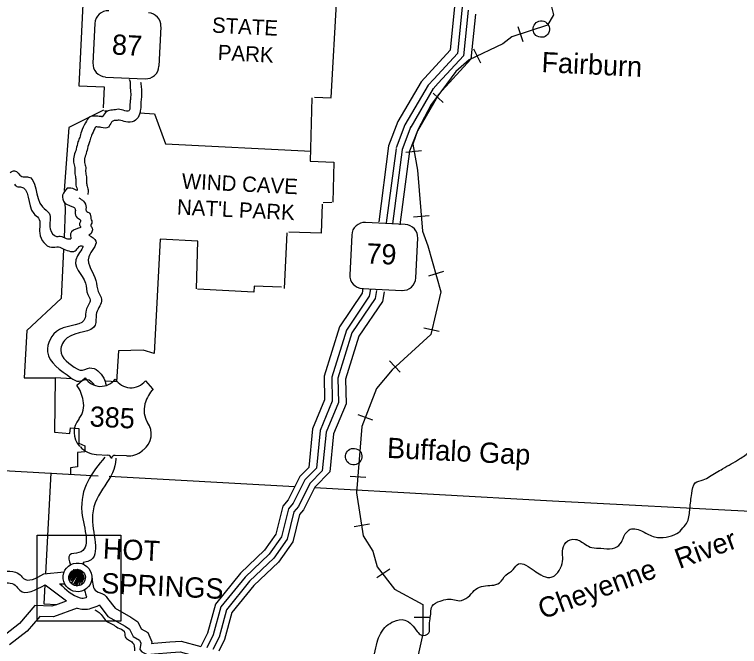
# Model space of a CAD drawing. Extents: x -180379 to 2689081, y 14222585 to 16907136.
# Drawn here: x 441145 to 559514, y 15796024 to 15899288 of the extents above; entities that cross this region are included whole.
import ezdxf

# ---------------------------------------------------------------- set-up
doc = ezdxf.new("R2010")
doc.units = 0
for name, color, linetype in [('L11', 7, 'Continuous'), ('L15', 7, 'Continuous'), ('L2', 7, 'Continuous'), ('L3', 7, 'Continuous'), ('L4', 7, 'Continuous'), ('L5', 7, 'Continuous'), ('L6', 7, 'Continuous'), ('L8', 7, 'Continuous')]:
    doc.layers.add(name, color=color, linetype=linetype)

msp = doc.modelspace()

# ---------------------------------------------------------------- linework, layer by layer
at = {"layer": 'L11'}
for p, q in [((453592, 15928564), (451655, 15887645)), ((495169, 15928251), (492815, 15885712)), ((451655, 15887645), (455802, 15887449)), ((455802, 15887449), (455637, 15884030)), ((489666, 15885645), (489441, 15875303)), ((492835, 15885607), (490105, 15885744)), ((455674, 15883634), (450032, 15880823)), ((455840, 15883548), (456403, 15883521)), ((461529, 15883209), (464008, 15883033)), ((464008, 15883033), (465807, 15878152)), ((450032, 15880823), (449265, 15870529)), ((465807, 15878152), (489585, 15876970)), ((489441, 15875303), (493255, 15875133)), ((493255, 15875133), (493095, 15868648)), ((449347, 15868547), (449436, 15867295)), ((491361, 15868294), (491201, 15863561)), ((492970, 15868587), (491551, 15868542)), ((449436, 15867295), (449238, 15862834)), ((485592, 15863587), (485195, 15854540)), ((491201, 15863561), (485927, 15863708)), ((464937, 15862562), (463968, 15843908)), ((471085, 15862259), (464937, 15862562)), ((470848, 15854462), (471085, 15862259)), ((449153, 15860916), (448788, 15852870)), ((480246, 15853932), (471035, 15854418)), ((480278, 15854912), (480246, 15853932)), ((484738, 15854755), (480278, 15854912)), ((448788, 15852870), (443160, 15847682)), ((443160, 15847682), (442736, 15839929)), ((458135, 15844312), (457784, 15839290)), ((462140, 15844451), (458135, 15844312)), ((463968, 15843908), (462140, 15844451)), ((442736, 15839929), (447803, 15839931)), ((447803, 15839931), (447658, 15831048)), ((450533, 15839773), (447803, 15839931)), ((457784, 15839290), (456034, 15839394)), ((447658, 15831048), (450199, 15830809)), ((450199, 15830809), (450273, 15831767)), ((450273, 15831767), (451669, 15831667)), ((451669, 15831667), (451662, 15829269)), ((451662, 15829269), (452616, 15828820)), ((452616, 15828820), (452625, 15827839)), ((452625, 15827839), (451414, 15827729)), ((451414, 15827729), (451449, 15825393)), ((451449, 15825393), (450280, 15825240)), ((450280, 15825240), (450288, 15824155)), ((447059, 15824402), (446199, 15807895)), ((446095, 15806124), (445933, 15802977)), ((445933, 15802977), (448038, 15802910))]:
    msp.add_line(p, q, dxfattribs=at)
msp.add_spline([(454283, 15802001), (454967, 15801597), (455604, 15800818), (456346, 15800058), (457196, 15799631), (458003, 15799100), (459039, 15798524), (459236, 15797604), (459752, 15797098), (460435, 15796652), (460753, 15795313)], degree=3, dxfattribs=at)
at = {"layer": 'L15'}
for p, q in [((444858, 15814193), (458504, 15814193)), ((444858, 15800177), (444858, 15814193)), ((458504, 15814193), (458504, 15800177)), ((458504, 15800177), (444858, 15800177))]:
    msp.add_line(p, q, dxfattribs=at)
at = {"layer": 'L2'}
for p, q in [((395897, 15827204), (454790, 15823934)), ((456624, 15823850), (486911, 15822145)), ((490140, 15821982), (528971, 15819836)), ((528971, 15819836), (579582, 15817208))]:
    msp.add_line(p, q, dxfattribs=at)
at = {"layer": 'L3'}
for p, q in [((513053, 15901129), (512289, 15893477)), ((514246, 15900492), (513492, 15892941)), ((515200, 15899983), (514454, 15892512)), ((516392, 15899346), (515656, 15891976)), ((454277, 15897831), (453950, 15891350)), ((464745, 15890827), (465071, 15897287)), ((512289, 15893477), (507556, 15888287)), ((513492, 15892941), (509585, 15888729)), ((514454, 15892512), (510326, 15888057)), ((515656, 15891976), (510392, 15886202)), ((456009, 15889074), (462469, 15888769)), ((507556, 15888287), (503753, 15881781)), ((508679, 15887730), (504883, 15881237)), ((509585, 15888729), (508679, 15887730)), ((510326, 15888057), (509479, 15887124)), ((509520, 15887188), (505839, 15880892)), ((510392, 15886202), (506917, 15880259)), ((503753, 15881781), (502225, 15877812)), ((504883, 15881237), (503455, 15877528)), ((505851, 15880968), (504422, 15877256)), ((506917, 15880259), (505642, 15876946)), ((502225, 15877812), (500612, 15865386)), ((503433, 15877407), (501852, 15865225)), ((504422, 15877256), (502843, 15865097)), ((505642, 15876946), (504083, 15864936)), ((504938, 15864981), (498478, 15865308)), ((496202, 15863249), (495876, 15856769)), ((506691, 15856246), (506996, 15862726)), ((498034, 15854597), (497884, 15853735)), ((497934, 15854514), (504415, 15854208)), ((497884, 15853735), (494192, 15848268)), ((499070, 15853257), (495332, 15847721)), ((499265, 15854383), (499070, 15853257)), ((500250, 15854211), (500018, 15852875)), ((501482, 15853997), (501204, 15852398)), ((500018, 15852875), (496243, 15847284)), ((501204, 15852398), (497383, 15846738)), ((494192, 15848268), (491689, 15840183)), ((495332, 15847721), (492943, 15840006)), ((496243, 15847284), (493946, 15839865)), ((497383, 15846738), (495200, 15839688)), ((491689, 15840183), (491765, 15836345)), ((492943, 15840006), (493020, 15836108)), ((493946, 15839865), (494024, 15835919)), ((495200, 15839688), (495279, 15835683)), ((491765, 15836345), (489810, 15831616)), ((493020, 15836108), (491035, 15831309)), ((494024, 15835919), (492016, 15831064)), ((495279, 15835683), (493242, 15830757)), ((489810, 15831616), (489183, 15825281)), ((491035, 15831309), (490426, 15825144)), ((492016, 15831064), (491387, 15824701)), ((493242, 15830757), (492629, 15824563)), ((489183, 15825281), (487751, 15823824)), ((490426, 15825144), (488560, 15823246)), ((487751, 15823824), (485840, 15820004)), ((491387, 15824701), (489380, 15822660)), ((492629, 15824563), (490190, 15822082)), ((488560, 15823246), (486667, 15819461)), ((489380, 15822660), (487505, 15818910)), ((490190, 15822082), (488332, 15818367)), ((484957, 15818953), (483837, 15814382)), ((485840, 15820004), (484957, 15818953)), ((486667, 15819461), (485856, 15818497)), ((487505, 15818910), (486768, 15818034)), ((485856, 15818497), (484747, 15813967)), ((486768, 15818034), (485670, 15813547)), ((488332, 15818367), (487668, 15817577)), ((487668, 15817577), (486580, 15813132)), ((483837, 15814382), (481974, 15811744)), ((484747, 15813967), (482721, 15811098)), ((485670, 15813547), (483478, 15810444)), ((486580, 15813132), (484225, 15809798)), ((481974, 15811744), (478064, 15808026)), ((482721, 15811098), (478787, 15807357)), ((483478, 15810444), (479520, 15806679)), ((484225, 15809798), (480242, 15806011)), ((478064, 15808026), (473947, 15802959)), ((478787, 15807357), (474841, 15802501)), ((479520, 15806679), (475747, 15802037)), ((480242, 15806011), (476641, 15801580)), ((444471, 15802723), (441955, 15799771)), ((447263, 15802606), (444471, 15802723)), ((447913, 15802849), (447263, 15802606)), ((447913, 15802849), (449630, 15803496)), ((473947, 15802959), (472661, 15798198)), ((474841, 15802501), (473606, 15797928)), ((451368, 15802307), (447514, 15800852)), ((475747, 15802037), (474540, 15797566)), ((476641, 15801580), (475444, 15797145)), ((445263, 15800941), (443191, 15798505)), ((447514, 15800852), (445263, 15800941)), ((441955, 15799771), (438904, 15797409)), ((443191, 15798505), (440308, 15796287)), ((472661, 15798198), (471573, 15796042)), ((473606, 15797928), (472529, 15795795)), ((474540, 15797566), (473514, 15795534)), ((475444, 15797145), (474499, 15795273))]:
    msp.add_line(p, q, dxfattribs=at)
for centre, start_param, end_param in [((456420, 15897733), 0.0618368, 1.6326309), ((462895, 15897416), 4.7742295, 6.3450236), ((456103, 15891257), 1.6326311, 3.2034296), ((462578, 15890940), 3.2034312, 4.7742297), ((498357, 15863151), 0.0618368, 1.6326309), ((504832, 15862834), 4.7742295, 6.3450236), ((498040, 15856675), 1.6326311, 3.2034296), ((504515, 15856358), 3.2034312, 4.7742297)]:
    msp.add_ellipse(centre, major_axis=(239, 2148), ratio=0.9999133, start_param=start_param, end_param=end_param, dxfattribs=at)
for points in [[(459883, 15888651), (459903, 15888609), (460054, 15887273), (460123, 15886041), (460030, 15885208), (459975, 15884062), (459886, 15883625), (459823, 15883563), (459426, 15883505), (458345, 15883789), (457385, 15883697), (456424, 15883520), (455665, 15882841), (455474, 15882593), (455328, 15882595), (454579, 15882667), (453472, 15882576), (452731, 15881583), (452068, 15880152), (451786, 15879196), (451506, 15878490), (451221, 15877305), (450875, 15876225), (450779, 15875162), (450978, 15874284), (450989, 15873470), (451125, 15872614), (451159, 15871925), (451233, 15871173), (451372, 15870525), (450998, 15870696), (449770, 15870899)], [(461713, 15888254), (461829, 15887439), (461874, 15885979), (461780, 15885062), (461723, 15883791), (461461, 15882751), (460658, 15881843), (459302, 15881755), (458220, 15881997), (457636, 15881963), (457218, 15881884), (456986, 15881699), (456476, 15880871), (455287, 15880823), (454579, 15880915), (454391, 15880896), (454243, 15880668), (453729, 15879528), (453427, 15878655), (453210, 15877990), (452926, 15876847), (452623, 15875891), (452553, 15875287), (452752, 15874492), (452763, 15873637), (452878, 15872780), (452912, 15872050), (452967, 15871424), (453145, 15870629), (453116, 15869878)], [(449770, 15870899), (449007, 15869782), (449305, 15868527), (450258, 15868036), (450777, 15867821), (450984, 15867652), (451064, 15867442), (451056, 15866754), (451568, 15865934), (451879, 15865764), (451919, 15865596), (451917, 15865450), (451745, 15865015), (451906, 15864512), (451592, 15864370), (450309, 15863468), (450362, 15862633)], [(451650, 15869354), (452414, 15868761), (452841, 15867775), (452835, 15867254), (452855, 15867212), (453393, 15866851), (453633, 15865930), (453749, 15865199), (453621, 15864909), (453823, 15864385), (453414, 15863305), (453267, 15863224)]]:
    msp.add_spline(points, degree=3, dxfattribs=at)
at = {"layer": 'L4'}
for p, q in [((451314, 15838739), (452704, 15839911)), ((463713, 15838134), (462561, 15839441)), ((452369, 15836204), (452369, 15836204)), ((462454, 15835626), (462456, 15835793)), ((451645, 15833168), (451708, 15833230)), ((462877, 15832619), (462877, 15832619)), ((451926, 15828682), (451760, 15828746)), ((454496, 15827401), (456392, 15827295)), ((459456, 15827155), (457559, 15827239)), ((462010, 15828042), (462178, 15828144)), ((452372, 15809740), (452390, 15809490)), ((445907, 15807878), (449247, 15808234)), ((452827, 15804042), (452932, 15804103))]:
    msp.add_line(p, q, dxfattribs=at)
for points in [[(456344, 15803880), (457571, 15802262), (460156, 15800833), (461268, 15800043), (461841, 15798911), (462939, 15798289), (463579, 15796802), (463536, 15796536), (463868, 15796561), (466517, 15796794), (468350, 15796898), (471573, 15796042)], [(454949, 15802822), (456400, 15800909), (459223, 15799348), (459901, 15798866), (460518, 15797647), (461564, 15797056), (461769, 15796579), (461598, 15795528), (461910, 15795156), (462799, 15794724), (464010, 15794815), (466644, 15795047), (468171, 15795134), (470773, 15794442)]]:
    msp.add_lwpolyline(points, dxfattribs=at)
for centre, major_axis, start_param, end_param in [((455204, 15841532), (332, 2982), 2.2554505, 4.1774494), ((460161, 15841290), (332, 2982), 2.2294213, 4.157353), ((446407, 15835220), (667, 5998), 4.9887109, 5.4445898), ((468299, 15834148), (667, 5998), 0.9622687, 1.4046002), ((448806, 15835429), (402, 3617), 4.1822935, 5.0344785), ((465932, 15834591), (402, 3617), 1.4013456, 2.2467098), ((454124, 15831041), (360, 3239), 0.961793, 2.4510584), ((460210, 15830743), (360, 3239), 3.907477, 5.4425607), ((454700, 15831120), (412, 3706), 2.400974, 3.203428), ((456349, 15826684), (69, 618), 4.9552122, 6.3450231), ((457570, 15826625), (69, 618), 0.0618377, 1.4516493), ((459645, 15830878), (412, 3706), 3.2034317, 3.9362776)]:
    msp.add_ellipse(centre, major_axis=major_axis, ratio=0.9999133, start_param=start_param, end_param=end_param, dxfattribs=at)
for points in [[(440416, 15873451), (441150, 15873755), (442348, 15872844), (443244, 15872771), (445710, 15867840), (446782, 15866805), (446982, 15864258), (448010, 15863036), (448594, 15863050), (449591, 15862684), (450362, 15862633)], [(441145, 15871544), (441682, 15871121), (442120, 15871116), (444280, 15866773), (445063, 15866012), (445264, 15863549), (447197, 15861273), (448303, 15861302), (449216, 15860957), (451237, 15860787), (451933, 15861488), (452163, 15861506), (451414, 15859867), (452738, 15855409), (453112, 15853527), (453478, 15852668), (452832, 15850966), (452693, 15849716), (448500, 15847806), (446539, 15844179), (450368, 15839942), (451675, 15839363), (453034, 15839659), (454150, 15838833)], [(453267, 15863224), (454424, 15862271), (453289, 15859719), (454432, 15855827), (454807, 15854029), (455355, 15852708), (454558, 15850549), (454326, 15848549), (449756, 15846456), (448690, 15844446), (451386, 15841389), (451842, 15841196), (453452, 15841531), (455705, 15839857), (456109, 15838747)], [(455909, 15826966), (452155, 15817939), (451661, 15811375), (450176, 15810976), (450262, 15809369)], [(457700, 15826778), (457700, 15826715), (453881, 15817522), (453313, 15810000), (452372, 15809740)], [(394284, 15810455), (395012, 15810259), (395963, 15811374), (401618, 15811702), (404571, 15810937), (412518, 15809361), (415150, 15807891), (419367, 15808362), (423926, 15805847), (424255, 15805446), (434070, 15804912), (437519, 15807415), (438548, 15808008), (442068, 15807715), (442604, 15807146), (445907, 15807878)], [(453804, 15807177), (454509, 15805062), (455816, 15804463), (456344, 15803880)], [(437936, 15805638), (438944, 15806209), (441256, 15806036), (442018, 15805213), (446137, 15806124)], [(446137, 15806124), (447883, 15804811), (449630, 15803496)], [(448495, 15806262), (448912, 15806274), (449120, 15806276), (449329, 15806273)], [(448537, 15806283), (451888, 15803990), (452367, 15803922), (452827, 15804042)], [(452528, 15805234), (452551, 15805205), (452590, 15805146), (452620, 15805086), (452644, 15805027), (452662, 15804970), (452691, 15804858), (452768, 15804453), (452794, 15804356), (452819, 15804287), (452842, 15804237), (452861, 15804202), (452893, 15804150), (452932, 15804103)], [(451368, 15802307), (452408, 15802107), (454960, 15802765)]]:
    msp.add_spline(points, degree=3, dxfattribs=at)
at = {"layer": 'L5'}
for points in [[(554641, 15823783), (556762, 15825072), (559512, 15826665), (561214, 15827834), (562222, 15828447), (563581, 15828744), (563644, 15828743), (564775, 15829251), (565354, 15830579), (565353, 15832289), (565039, 15833940), (565014, 15835400), (565069, 15836525), (564857, 15837946), (564849, 15839093), (566391, 15840826), (566917, 15841237), (567056, 15842403), (567035, 15844155), (566365, 15845665), (565796, 15846902), (565776, 15847006), (565832, 15848194), (565637, 15849364), (566051, 15850903), (567394, 15851658), (567735, 15852259), (567408, 15852868), (566530, 15854442), (565498, 15855330), (565255, 15855917), (565555, 15856581), (567010, 15857961), (567535, 15858330), (569048, 15859354), (570264, 15859945), (570369, 15860006), (571608, 15860721), (571976, 15861926), (572132, 15862758), (572697, 15862960), (574347, 15863212), (575686, 15863529), (577132, 15864221), (578980, 15865367), (580019, 15865041), (580786, 15864678), (581767, 15864791), (581914, 15864810)], [(478278, 15787305), (478645, 15786550), (478835, 15785004), (478878, 15783294), (479344, 15782162), (480870, 15782498), (481856, 15783008), (482178, 15783817), (482571, 15785272), (482592, 15787066), (481441, 15788539), (480807, 15789589), (480766, 15789652), (480507, 15790636), (481029, 15792506), (481562, 15793543), (482878, 15793735), (484213, 15793761), (485669, 15793473), (486598, 15792627), (486872, 15791123), (487290, 15789470), (488071, 15788481), (489261, 15788633), (490022, 15789521), (490327, 15790602), (490380, 15791560), (490381, 15791644), (490582, 15792830), (491238, 15793636), (492232, 15793040), (493031, 15791821), (493623, 15790729), (494966, 15789691), (496569, 15789443), (497867, 15789907), (498732, 15790793), (499205, 15792018), (499618, 15793452), (499905, 15794846), (500365, 15796738), (500903, 15798108), (500966, 15798212), (501898, 15799389), (503095, 15800126), (504849, 15800355), (505987, 15799611), (506912, 15798474), (507593, 15797882), (508786, 15798243), (508881, 15799264), (509000, 15800535), (509116, 15801555), (509316, 15802616), (510660, 15803455), (512998, 15803678), (514060, 15803540), (514123, 15803560), (515487, 15804357), (516459, 15805388), (517736, 15805894), (519072, 15806024), (520307, 15806406), (521385, 15807706), (522584, 15808610), (523429, 15809538), (524636, 15809315), (526002, 15808423), (527098, 15807722), (528553, 15807287), (529286, 15807591), (530259, 15808768), (530302, 15808872), (530652, 15810286), (530626, 15811621), (531164, 15813012), (532713, 15813535), (534371, 15812702), (535428, 15812189), (536886, 15812067), (538783, 15812024), (540043, 15812780), (540641, 15814004), (541865, 15815240), (542989, 15815122), (544917, 15814203), (546894, 15813825), (547061, 15813843), (548838, 15814260), (549278, 15814484), (550269, 15815390), (551010, 15816424), (551411, 15818567), (551711, 15821024), (552294, 15822769), (553592, 15823233), (554641, 15823783)]]:
    msp.add_spline(points, degree=3, dxfattribs=at)
at = {"layer": 'L6'}
msp.add_lwpolyline([(450156, 15807452), (450899, 15808611), (450092, 15807327), (451087, 15808588), (450193, 15807076), (451148, 15808524), (451149, 15808587), (450128, 15806826), (451463, 15808646), (450377, 15806740), (451711, 15808497), (450477, 15806364), (451898, 15808432), (450723, 15806048), (452083, 15808242), (450975, 15806149), (452248, 15808094), (451201, 15805896), (452307, 15807718), (451662, 15806058), (452408, 15807467), (452103, 15806345), (452593, 15807277), (452308, 15807843), (451099, 15806085)], dxfattribs=at)
for centre, major_axis in [((527156, 15896903), (149, 1342)), ((496524, 15827057), (149, 1342)), ((451435, 15807325), (260, 2335)), ((451369, 15807266), (149, 1340))]:
    msp.add_ellipse(centre, major_axis=major_axis, ratio=0.9999133, dxfattribs=at)
at = {"layer": 'L8'}
for p, q in [((527638, 15905419), (529129, 15899207)), ((529130, 15899228), (528151, 15897551)), ((528151, 15897551), (522352, 15895618)), ((524199, 15894845), (523352, 15897275)), ((522352, 15895618), (520879, 15894468)), ((520879, 15894468), (515365, 15891865)), ((517277, 15891320), (516136, 15893607)), ((515365, 15891865), (513175, 15889993)), ((513175, 15889993), (510907, 15886871)), ((510907, 15886871), (509171, 15884598)), ((511113, 15884908), (509484, 15886450)), ((509171, 15884598), (507016, 15880452)), ((507016, 15880452), (506176, 15878127)), ((506176, 15878106), (506960, 15873842)), ((507581, 15877005), (505013, 15876764)), ((506960, 15873842), (507740, 15863905)), ((508854, 15866416), (506286, 15866175)), ((507740, 15863905), (508629, 15861476)), ((508629, 15861476), (510772, 15853963)), ((511207, 15857295), (508759, 15856552)), ((510772, 15853984), (509106, 15847017)), ((510488, 15847481), (507972, 15848053)), ((509106, 15847017), (502804, 15841212)), ((504134, 15840841), (502363, 15842719)), ((502804, 15841212), (500225, 15838198)), ((500225, 15838198), (497858, 15831949)), ((499663, 15832991), (497255, 15833875)), ((497858, 15831949), (497002, 15821178)), ((498533, 15823662), (495970, 15823818)), ((497002, 15821157), (498087, 15814116)), ((499131, 15816022), (496583, 15815594)), ((498087, 15814116), (499622, 15811595)), ((499622, 15811595), (500342, 15809042)), ((502444, 15808642), (500321, 15807228)), ((500342, 15809042), (503198, 15805379)), ((503198, 15805379), (507818, 15802905)), ((507818, 15802905), (507825, 15798088)), ((509003, 15800785), (506417, 15800753)), ((507825, 15798109), (506155, 15790788))]:
    msp.add_line(p, q, dxfattribs=at)

# ---------------------------------------------------------------- texts
at = {"layer": 'L11'}
for s, rotation, p in [('STATE', 357.18364, (473338, 15896332)), ('PARK', 357.18383, (474287, 15891857)), ('WIND CAVE', 357.18472, (468411, 15870842)), ("NAT'L PARK", 357.1849, (467632, 15866618))]:
    msp.add_text(s, height=2502.2, rotation=rotation, dxfattribs=at).set_placement(p)
at = {"layer": 'L3'}
for s, height, rotation, p in [('87', 3294.5, 356.84362, (456990, 15892774)), ('79', 3294.2, 357.10108, (498524, 15858636))]:
    msp.add_text(s, height=height, rotation=rotation, dxfattribs=at).set_placement(p)
at = {"layer": 'L4'}
msp.add_text('385', height=3294.4, rotation=357.01146, dxfattribs=at).set_placement((453361, 15832002))
at = {"layer": 'L5'}
msp.add_text('Cheyenne   River', height=3299.75, rotation=20.20221, dxfattribs=at).set_placement((527367, 15800441))
at = {"layer": 'L6'}
for s, height, rotation, p in [('Fairburn', 3294.1, 357.17517, (527143, 15889889)), ('Buffalo Gap', 3315, 357.19059, (501905, 15826854)), ('HOT', 3299.1, 357.31481, (455518, 15810399)), ('SPRINGS', 3320.6, 357.21477, (455242, 15804752))]:
    msp.add_text(s, height=height, rotation=rotation, dxfattribs=at).set_placement(p)

doc.saveas('drawing.dxf')
